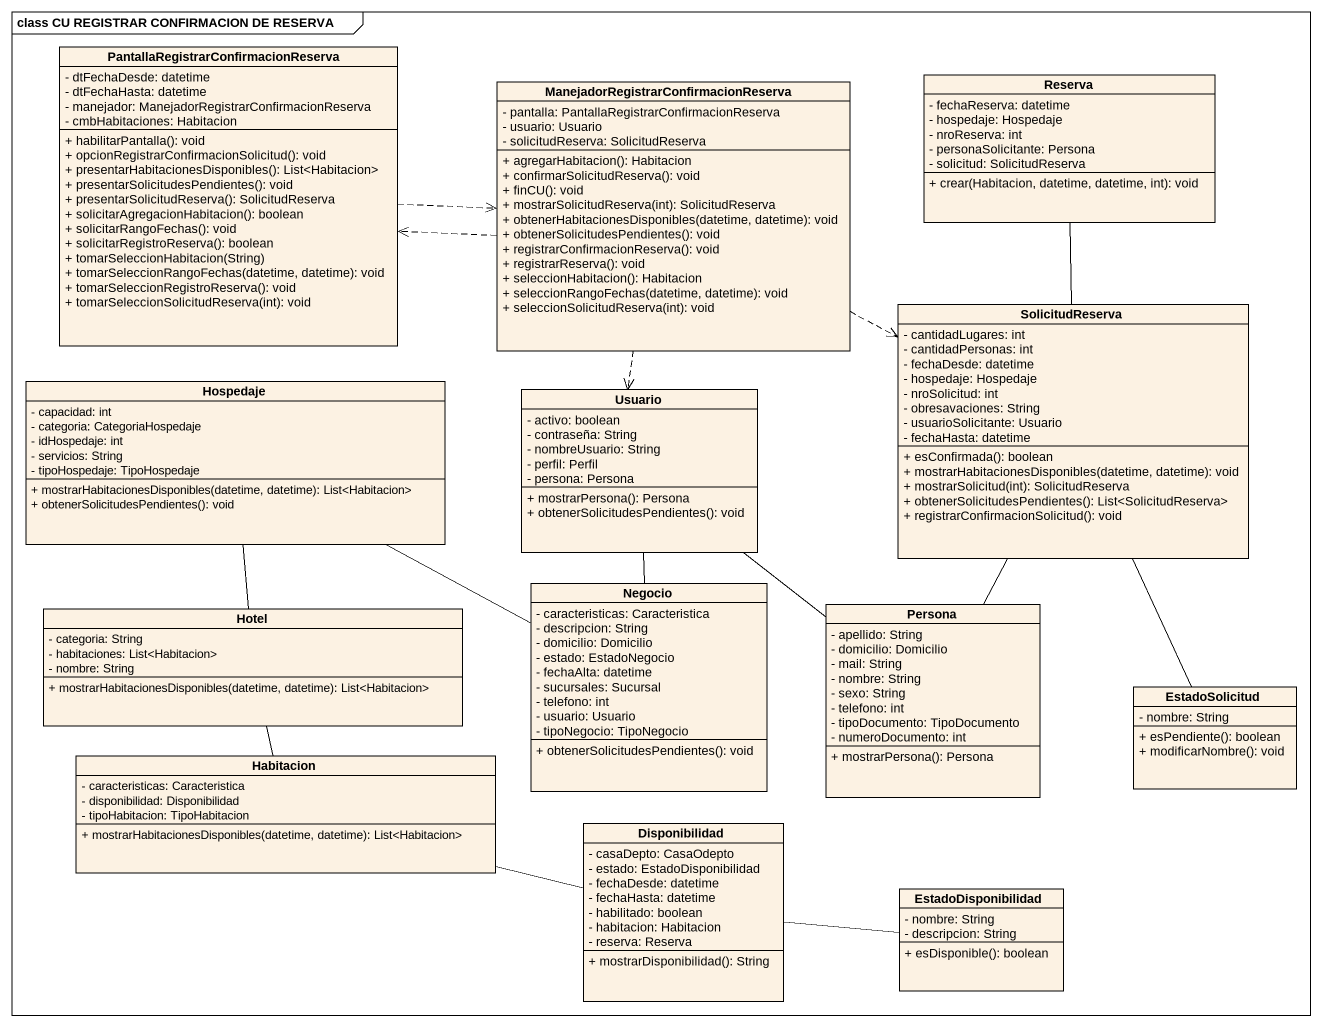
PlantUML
@startuml
mainframe class CU REGISTRAR CONFIRMACION DE RESERVA
hide circle
hide empty members
skinparam classAttributeIconSize 0
class "PantallaRegistrarConfirmacionReserva" as PantallaRegistrarConfirmacio {
  - dtFechaDesde: datetime
  - dtFechaHasta: datetime
  - manejador: ManejadorRegistrarConfirmacionReserva
  - cmbHabitaciones: Habitacion
  + habilitarPantalla(): void
  + opcionRegistrarConfirmacionSolicitud(): void
  + presentarHabitacionesDisponibles(): List<Habitacion>
  + presentarSolicitudesPendientes(): void
  + presentarSolicitudReserva(): SolicitudReserva
  + solicitarAgregacionHabitacion(): boolean
  + solicitarRangoFechas(): void
  + solicitarRegistroReserva(): boolean
  + tomarSeleccionHabitacion(String)
  + tomarSeleccionRangoFechas(datetime, datetime): void
  + tomarSeleccionRegistroReserva(): void
  + tomarSeleccionSolicitudReserva(int): void
}
class "ManejadorRegistrarConfirmacionReserva" as ManejadorRegistrarConfirmaci {
  - pantalla: PantallaRegistrarConfirmacionReserva
  - usuario: Usuario
  - solicitudReserva: SolicitudReserva
  + agregarHabitacion(): Habitacion
  + confirmarSolicitudReserva(): void
  + finCU(): void
  + mostrarSolicitudReserva(int): SolicitudReserva
  + obtenerHabitacionesDisponibles(datetime, datetime): void
  + obtenerSolicitudesPendientes(): void
  + registrarConfirmacionReserva(): void
  + registrarReserva(): void
  + seleccionHabitacion(): Habitacion
  + seleccionRangoFechas(datetime, datetime): void
  + seleccionSolicitudReserva(int): void
}
class Reserva {
  - fechaReserva: datetime
  - hospedaje: Hospedaje
  - nroReserva: int
  - personaSolicitante: Persona
  - solicitud: SolicitudReserva
  + crear(Habitacion, datetime, datetime, int): void
}
class SolicitudReserva {
  - cantidadLugares: int
  - cantidadPersonas: int
  - fechaDesde: datetime
  - hospedaje: Hospedaje
  - nroSolicitud: int
  - obresavaciones: String
  - usuarioSolicitante: Usuario
  - fechaHasta: datetime
  + esConfirmada(): boolean
  + mostrarHabitacionesDisponibles(datetime, datetime): void
  + mostrarSolicitud(int): SolicitudReserva
  + obtenerSolicitudesPendientes(): List<SolicitudReserva>
  + registrarConfirmacionSolicitud(): void
}
class Hospedaje {
  - capacidad: int
  - categoria: CategoriaHospedaje
  - idHospedaje: int
  - servicios: String
  - tipoHospedaje: TipoHospedaje
  + mostrarHabitacionesDisponibles(datetime, datetime): List<Habitacion>
  + obtenerSolicitudesPendientes(): void
}
class Usuario {
  - activo: boolean
  - contraseña: String
  - nombreUsuario: String
  - perfil: Perfil
  - persona: Persona
  + mostrarPersona(): Persona
  + obtenerSolicitudesPendientes(): void
}
class Hotel {
  - categoria: String
  - habitaciones: List<Habitacion>
  - nombre: String
  + mostrarHabitacionesDisponibles(datetime, datetime): List<Habitacion>
}
class Negocio {
  - caracteristicas: Caracteristica
  - descripcion: String
  - domicilio: Domicilio
  - estado: EstadoNegocio
  - fechaAlta: datetime
  - sucursales: Sucursal
  - telefono: int
  - usuario: Usuario
  - tipoNegocio: TipoNegocio
  + obtenerSolicitudesPendientes(): void
}
class Persona {
  - apellido: String
  - domicilio: Domicilio
  - mail: String
  - nombre: String
  - sexo: String
  - telefono: int
  - tipoDocumento: TipoDocumento
  - numeroDocumento: int
  + mostrarPersona(): Persona
}
class EstadoSolicitud {
  - nombre: String
  + esPendiente(): boolean
  + modificarNombre(): void
}
class Habitacion {
  - caracteristicas: Caracteristica
  - disponibilidad: Disponibilidad
  - tipoHabitacion: TipoHabitacion
  + mostrarHabitacionesDisponibles(datetime, datetime): List<Habitacion>
}
class Disponibilidad {
  - casaDepto: CasaOdepto
  - estado: EstadoDisponibilidad
  - fechaDesde: datetime
  - fechaHasta: datetime
  - habilitado: boolean
  - habitacion: Habitacion
  - reserva: Reserva
  + mostrarDisponibilidad(): String
}
class EstadoDisponibilidad {
  - nombre: String
  - descripcion: String
  + esDisponible(): boolean
}
PantallaRegistrarConfirmacio .right.> ManejadorRegistrarConfirmaci
ManejadorRegistrarConfirmaci .left.> PantallaRegistrarConfirmacio
ManejadorRegistrarConfirmaci .right.> SolicitudReserva
ManejadorRegistrarConfirmaci ..> Usuario
SolicitudReserva -up- Reserva
SolicitudReserva -- Persona
SolicitudReserva -- EstadoSolicitud
Hospedaje -- Hotel
Usuario -- Negocio
Usuario -- Persona
Hotel -- Habitacion
Negocio -left- Hospedaje
Habitacion -right- Disponibilidad
Disponibilidad -right- EstadoDisponibilidad
@enduml
